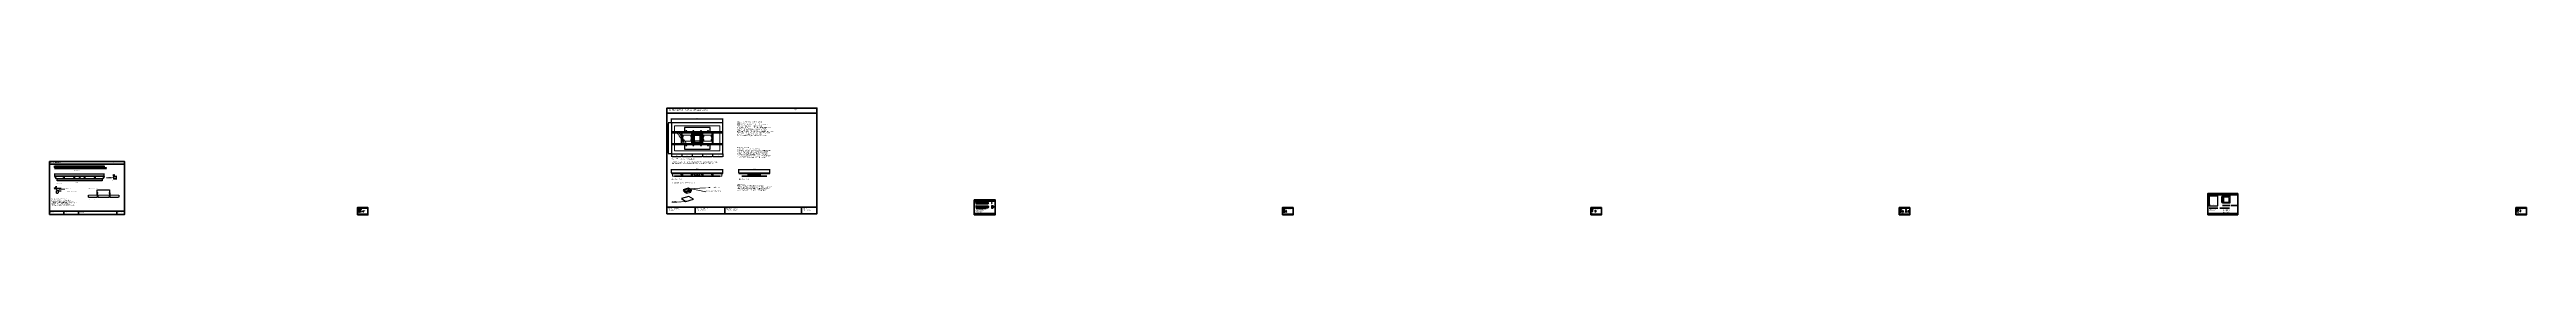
# Model space of a CAD drawing. Header units: millimetres. Extents: x 50 to 432208, y 2 to 4150.
# Drawn here: x 216025 to 312415, y 5 to 4150 of the extents above; entities that cross this region are included whole.
import ezdxf

# ---------------------------------------------------------------- set-up
doc = ezdxf.new("R2010")
doc.units = ezdxf.units.MM
doc.linetypes.add('CENTER', pattern=[5.08, 3.175, -0.635, 0.635, -0.635])
doc.linetypes.add('DASHED', pattern=[1.524, 1.27, -0.254])
for name, color, linetype, lineweight in [('CENTER', 8, 'CENTER', 13), ('DIM', 7, 'Continuous', 13), ('FRAME', 7, 'Continuous', 35), ('HATCH', 8, 'Continuous', 9), ('HIDDEN', 8, 'DASHED', 13), ('NOTE', 7, 'Continuous', 18), ('OUTLINE', 7, 'Continuous', 25)]:
    doc.layers.add(name, color=color, linetype=linetype, lineweight=lineweight)
doc.styles.add('CN', font='Arial Unicode.ttf')
doc.dimstyles.new('D1', dxfattribs={"dimtxt": 3, "dimasz": 2.2, "dimexe": 1.2, "dimexo": 1, "dimgap": 0.8, "dimtad": 1, "dimdsep": 46, "dimtxsty": 'CN', "dimcen": 2.5, "dimclrd": 7, "dimclre": 7, "dimclrt": 7, "dimazin": 3, "dimtfac": 1, "dimtmove": 0, "dimatfit": 3})
doc.dimstyles.new('D10', dxfattribs={"dimtxt": 30, "dimasz": 22, "dimexe": 12, "dimexo": 10, "dimgap": 8, "dimtad": 1, "dimdsep": 46, "dimtxsty": 'CN', "dimcen": 2.5, "dimclrd": 7, "dimclre": 7, "dimclrt": 7, "dimazin": 3, "dimtfac": 1, "dimtmove": 0, "dimatfit": 3})
doc.dimstyles.new('D2', dxfattribs={"dimtxt": 6, "dimasz": 4.4, "dimexe": 2.4, "dimexo": 2, "dimgap": 1.6, "dimtad": 1, "dimdsep": 46, "dimtxsty": 'CN', "dimcen": 2.5, "dimclrd": 7, "dimclre": 7, "dimclrt": 7, "dimazin": 3, "dimtfac": 1, "dimtmove": 0, "dimatfit": 3})
doc.dimstyles.new('D5', dxfattribs={"dimtxt": 15, "dimasz": 11, "dimexe": 6, "dimexo": 5, "dimgap": 4, "dimtad": 1, "dimdsep": 46, "dimtxsty": 'CN', "dimcen": 2.5, "dimclrd": 7, "dimclre": 7, "dimclrt": 7, "dimazin": 3, "dimtfac": 1, "dimtmove": 0, "dimatfit": 3})

msp = doc.modelspace()

# ---------------------------------------------------------------- hatches: boundary and pattern name
at = {"layer": 'HATCH'}
h = msp.add_hatch(dxfattribs=at)
h.set_pattern_fill('ANSI31', scale=3.5, angle=45)
h.paths.add_polyline_path([(218520, 1410), (218550, 1410), (218550, 1423), (218548, 1423), (218548, 1412), (218522, 1412), (218522, 1505), (218548, 1505), (218548, 1494), (218550, 1494), (218550, 1507), (218520, 1507)])
h = msp.add_hatch(dxfattribs=at)
h.set_pattern_fill('ANSI31', scale=0.7, angle=45)
h.paths.add_polyline_path([(228217.5, 135), (228242.5, 135), (228240.066, 150.652), (228243.707, 154.293), (228243, 155), (228239, 151), (228241.332, 136), (228218.668, 136), (228221, 151), (228217, 155), (228216.293, 154.293), (228219.934, 150.652)])
h = msp.add_hatch(dxfattribs=at)
h.set_pattern_fill('ANSI31', scale=0.7, angle=45)
h.paths.add_polyline_path([(276160, 174), (276197, 174), (276197, 142), (276200, 142), (276200, 177), (276160, 177)])

# ---------------------------------------------------------------- linework, layer by layer
at = {"layer": 'CENTER'}
for p, q in [((240630, 2715), (240630, 3245)), ((241030, 2715), (241030, 3245)), ((241430, 2715), (241430, 3245)), ((241830, 2715), (241830, 3245)), ((216570, 1462), (216580, 1462)), ((216575, 1457), (216575, 1467)), ((216970, 1462), (216980, 1462)), ((216975, 1457), (216975, 1467)), ((217210, 1442), (217220, 1442)), ((217215, 1437), (217215, 1447)), ((217370, 1462), (217380, 1462)), ((217375, 1457), (217375, 1467)), ((217770, 1462), (217780, 1462)), ((217775, 1457), (217775, 1467)), ((217530, 770), (218720, 770))]:
    msp.add_line(p, q, dxfattribs=at)
msp.add_lwpolyline([(240742.51, 2767.015), (240791.659, 2801.43), (240517.49, 3192.985), (240468.341, 3158.57)], close=True, dxfattribs=at)
at = {"layer": 'DIM'}
for points in [[(216324.963, 954.316), (216470, 1010), (216620, 1010)], [(218521, 1460), (218440, 1450), (218240, 1450)], [(240883.5, 1041.7), (241560, 900), (241560, 900)], [(240889, 1018.7), (241550, 1050), (241550, 1050)], [(228243, 155), (228262, 177), (228282, 177)], [(240790, 530), (240440, 500), (240240, 500)]]:
    msp.add_lwpolyline(points, dxfattribs=at)
for centre, radius in [((218521, 1460), 2.5), ((240883.5, 1041.7), 5), ((240889, 1018.7), 5), ((216324.963, 954.316), 2.5), ((228243, 155), 0.5), ((240790, 530), 5)]:
    msp.add_circle(centre, radius, dxfattribs=at)
at = {"layer": 'FRAME'}
for p, q in [((240050, 3950), (245890, 3950)), ((216025, 1975), (218945, 1975)), ((216025, 155), (218945, 155)), ((216575, 25), (216575, 155)), ((217150, 25), (217150, 155)), ((218645, 25), (218645, 155)), ((228005, 272), (228415, 272)), ((228005, 31), (228415, 31)), ((228115, 5), (228115, 31)), ((228230, 5), (228230, 31)), ((228355, 5), (228355, 31)), ((240050, 310), (245890, 310)), ((241150, 50), (241150, 310)), ((242300, 50), (242300, 310)), ((245290, 50), (245290, 310)), ((252010, 544), (252830, 544)), ((252010, 62), (252830, 62)), ((252230, 10), (252230, 62)), ((252460, 10), (252460, 62)), ((252710, 10), (252710, 62)), ((264005, 272), (264415, 272)), ((264005, 31), (264415, 31)), ((264115, 5), (264115, 31)), ((264230, 5), (264230, 31)), ((264355, 5), (264355, 31)), ((276005, 272), (276415, 272)), ((276005, 31), (276415, 31)), ((276115, 5), (276115, 31)), ((276230, 5), (276230, 31)), ((276355, 5), (276355, 31)), ((288005, 272), (288415, 272)), ((288005, 31), (288415, 31)), ((288115, 5), (288115, 31)), ((288230, 5), (288230, 31)), ((288355, 5), (288355, 31)), ((300010, 790), (301178, 790)), ((300010, 62), (301178, 62)), ((300230, 10), (300230, 62)), ((300460, 10), (300460, 62)), ((301058, 10), (301058, 62)), ((312005, 272), (312415, 272)), ((312005, 31), (312415, 31)), ((312115, 5), (312115, 31)), ((312230, 5), (312230, 31)), ((312355, 5), (312355, 31))]:
    msp.add_line(p, q, dxfattribs=at)
for points in [[(240050, 50), (245890, 50), (245890, 4150), (240050, 4150)], [(216025, 25), (218945, 25), (218945, 2075), (216025, 2075)], [(228005, 5), (228415, 5), (228415, 292), (228005, 292)], [(252010, 10), (252830, 10), (252830, 584), (252010, 584)], [(264005, 5), (264415, 5), (264415, 292), (264005, 292)], [(276005, 5), (276415, 5), (276415, 292), (276005, 292)], [(288005, 5), (288415, 5), (288415, 292), (288005, 292)], [(300010, 10), (301178, 10), (301178, 830), (300010, 830)], [(312005, 5), (312415, 5), (312415, 292), (312005, 292)]]:
    msp.add_lwpolyline(points, close=True, dxfattribs=at)
at = {"layer": 'HIDDEN'}
for p, q in [((216223.884, 1494), (218166.116, 1494)), ((216237.3, 1505), (218152.7, 1505)), ((216311.5, 1838), (218078.5, 1838)), ((216311.5, 1812), (218078.5, 1812)), ((216311.5, 1423), (218078.5, 1423)), ((216311.5, 1412), (218078.5, 1412)), ((228050, 231.207), (228150, 231.207)), ((228050, 206.207), (228150, 206.207)), ((228050, 151), (228150, 151)), ((228050, 136), (228150, 136)), ((252077, 337), (252080, 337)), ((252077, 313), (252080, 313)), ((252080, 478), (252552, 478)), ((252080, 442), (252552, 442)), ((252080, 348), (252552, 348)), ((252080, 302), (252552, 302)), ((252552, 337), (252555, 337)), ((252552, 313), (252555, 313)), ((252676.3, 478), (252694.6, 478)), ((252676.3, 474), (252694.6, 474)), ((276045, 252), (276085, 252)), ((288038, 175), (288088, 175)), ((288038, 152), (288088, 152)), ((288038, 130), (288088, 130)), ((288245, 175), (288295, 175)), ((288245, 152), (288295, 152)), ((288245, 130), (288295, 130))]:
    msp.add_line(p, q, dxfattribs=at)
for points in [[(240345.3, 2495.3), (242114.7, 2495.3), (242114.7, 3464.7), (240345.3, 3464.7)], [(240665, 2865), (240995, 2865), (240995, 3095), (240665, 3095)], [(241060, 2790), (241400, 2790), (241400, 3170), (241060, 3170)], [(241110, 2830), (241350, 2830), (241350, 3130), (241110, 3130)], [(241130, 2880), (241330, 2880), (241330, 3080), (241130, 3080)], [(241220, 3223), (241240, 3223), (241240, 3225), (241220, 3225)], [(241465, 2865), (241795, 2865), (241795, 3095), (241465, 3095)], [(241220, 2735), (241240, 2735), (241240, 2737), (241220, 2737)], [(240272.3, 1513), (242187.7, 1513), (242187.7, 1610), (240272.3, 1610)], [(240665, 1516), (240995, 1516), (240995, 1612), (240665, 1612)], [(241465, 1516), (241795, 1516), (241795, 1612), (241465, 1612)], [(243214, 1528), (243686, 1528), (243686, 1578), (243214, 1578)], [(243335, 1516), (243565, 1516), (243565, 1612), (243335, 1612)], [(252670.3, 334.5), (252690, 334.5), (252690, 339.5), (252670.3, 339.5)], [(252690, 300), (252730, 300), (252730, 350), (252690, 350)], [(264058, 125), (264098, 125), (264098, 175), (264058, 175)], [(264072.5, 221), (264083.5, 221), (264083.5, 226), (264072.5, 226)], [(264072.5, 156.5), (264083.5, 156.5), (264083.5, 167.5), (264072.5, 167.5)], [(264072.5, 132.5), (264083.5, 132.5), (264083.5, 143.5), (264072.5, 143.5)], [(264158, 156.5), (264163, 156.5), (264163, 167.5), (264158, 167.5)], [(264158, 132.5), (264163, 132.5), (264163, 143.5), (264158, 143.5)], [(288057, 153), (288069, 153), (288069, 165), (288057, 165)], [(288264, 153), (288276, 153), (288276, 165), (288264, 165)], [(300635, 500), (300835, 500), (300835, 700), (300635, 700)]]:
    msp.add_lwpolyline(points, close=True, dxfattribs=at)
msp.add_circle((243610, 1565), 3.25, dxfattribs=at)
at = {"layer": 'OUTLINE'}
for p, q in [((216287.3, 1037), (216480, 1037)), ((240679.5, 979.7), (240679.5, 981.7)), ((240719, 898.7), (240719, 968.7)), ((240883.5, 1039.7), (240883.5, 1041.7)), ((240889, 948.7), (240889, 1018.7)), ((216361.5, 940), (216480, 940)), ((228050, 231.707), (228150, 231.707)), ((228050, 227.707), (228150, 227.707)), ((228050, 209.707), (228150, 209.707)), ((228050, 205.707), (228150, 205.707)), ((228050, 154.293), (228150, 154.293)), ((228050, 150.652), (228150, 150.652)), ((240619, 636.4), (240619, 637.9)), ((240790, 530), (240790, 531.5)), ((240809, 842.7), (240809, 912.7)), ((240814.5, 895.7), (240814.5, 897.7)), ((240908, 721.4), (240908, 722.9)), ((240979, 892.7), (240979, 962.7)), ((241018.5, 955.7), (241018.5, 957.7)), ((241079, 615), (241079, 616.5)), ((276045, 174), (276085, 174)), ((276059, 228), (276059, 228)), ((276067.7, 231.3), (276062.3, 231.3)), ((276062.3, 224.7), (276067.7, 224.7)), ((276071, 228), (276071, 228)), ((288038, 228), (288088, 228)), ((288038, 226), (288088, 226)), ((288038, 215), (288088, 215)), ((288245, 246), (288295, 246)), ((288245, 235), (288295, 235)), ((288245, 233), (288295, 233)), ((312175, 186), (312195, 186))]:
    msp.add_line(p, q, dxfattribs=at)
for points in [[(240230, 2380), (242230, 2380), (242230, 3580), (240230, 3580)], [(240272.3, 3195), (242187.7, 3195), (242187.7, 3225), (240272.3, 3225)], [(240590.3, 3137.5), (240610, 3137.5), (240610, 3142.5), (240590.3, 3142.5)], [(240600, 3216), (240660, 3216), (240660, 3219), (240600, 3219)], [(240610, 2744), (240650, 2744), (240650, 3216), (240610, 3216)], [(240650, 3030), (240685, 3030), (240685, 3080), (240650, 3080)], [(240650, 2880), (240685, 2880), (240685, 2930), (240650, 2930)], [(240730, 3240), (241730, 3240), (241730, 3400), (240730, 3400)], [(240790, 3225), (240830, 3225), (240830, 3265), (240790, 3265)], [(240975, 3030), (241010, 3030), (241010, 3080), (240975, 3080)], [(240975, 2880), (241010, 2880), (241010, 2930), (240975, 2930)], [(240990.3, 3137.5), (241010, 3137.5), (241010, 3142.5), (240990.3, 3142.5)], [(241000, 3216), (241060, 3216), (241060, 3219), (241000, 3219)], [(241010, 2744), (241050, 2744), (241050, 3216), (241010, 3216)], [(241050, 3100), (241135, 3100), (241135, 3120), (241050, 3120)], [(241060, 3225), (241100, 3225), (241100, 3265), (241060, 3265)], [(241080, 2810), (241380, 2810), (241380, 3150), (241080, 3150)], [(241325, 3100), (241410, 3100), (241410, 3120), (241325, 3120)], [(241360, 3225), (241400, 3225), (241400, 3265), (241360, 3265)], [(241390.3, 3137.5), (241410, 3137.5), (241410, 3142.5), (241390.3, 3142.5)], [(241400, 3216), (241460, 3216), (241460, 3219), (241400, 3219)], [(241410, 2744), (241450, 2744), (241450, 3216), (241410, 3216)], [(241450, 3030), (241485, 3030), (241485, 3080), (241450, 3080)], [(241450, 2880), (241485, 2880), (241485, 2930), (241450, 2930)], [(241630, 3225), (241670, 3225), (241670, 3265), (241630, 3265)], [(241775, 3030), (241810, 3030), (241810, 3080), (241775, 3080)], [(241775, 2880), (241810, 2880), (241810, 2930), (241775, 2930)], [(241790.3, 3137.5), (241810, 3137.5), (241810, 3142.5), (241790.3, 3142.5)], [(241800, 3216), (241860, 3216), (241860, 3219), (241800, 3219)], [(241810, 2744), (241850, 2744), (241850, 3216), (241810, 3216)], [(240272.3, 2735), (242187.7, 2735), (242187.7, 2765), (240272.3, 2765)], [(240600, 2741), (240660, 2741), (240660, 2744), (240600, 2744)], [(240730, 2560), (241730, 2560), (241730, 2720), (240730, 2720)], [(240790, 2695), (240830, 2695), (240830, 2735), (240790, 2735)], [(241000, 2741), (241060, 2741), (241060, 2744), (241000, 2744)], [(241050, 2840), (241135, 2840), (241135, 2860), (241050, 2860)], [(241060, 2695), (241100, 2695), (241100, 2735), (241060, 2735)], [(241325, 2840), (241410, 2840), (241410, 2860), (241325, 2860)], [(241360, 2695), (241400, 2695), (241400, 2735), (241360, 2735)], [(241400, 2741), (241460, 2741), (241460, 2744), (241400, 2744)], [(241630, 2695), (241670, 2695), (241670, 2735), (241630, 2735)], [(241800, 2741), (241860, 2741), (241860, 2744), (241800, 2744)], [(216223.5, 1810), (218166.5, 1810), (218166.5, 1812), (218152.7, 1812), (218152.7, 1838), (218166.5, 1838), (218166.5, 1840), (216223.5, 1840), (216223.5, 1838), (216237.3, 1838), (216237.3, 1812), (216223.5, 1812)], [(216237.3, 1507), (216237.3, 1499), (216237.3, 1496), (216223.5, 1496), (216225.68, 1484.651), (216274.963, 1424.316), (216301, 1426), (216311.5, 1426), (216311.5, 1413.1), (216311.5, 1410), (218078.5, 1410), (218078.5, 1413.1), (218078.5, 1426), (218089, 1426), (218115.037, 1424.316), (218164.32, 1484.651), (218166.5, 1496), (218152.7, 1496), (218152.7, 1499), (218152.7, 1507)], [(216237.3, 1810), (218152.7, 1810), (218152.7, 1840), (216237.3, 1840)], [(218520, 1410), (218550, 1410), (218550, 1423), (218548, 1423), (218548, 1412), (218522, 1412), (218522, 1505), (218548, 1505), (218548, 1494), (218550, 1494), (218550, 1507), (218520, 1507)], [(240230, 1612), (242230, 1612), (242230, 1630), (240230, 1630)], [(240345.3, 1512), (242114.7, 1512), (242114.7, 1513), (240345.3, 1513)], [(240590.3, 1562.5), (240610, 1562.5), (240610, 1567.5), (240590.3, 1567.5)], [(240610, 1528), (240650, 1528), (240650, 1578), (240610, 1578)], [(240814.5, 897.7), (241018.5, 957.7), (240883.5, 1041.7), (240679.5, 981.7)], [(240814.5, 895.7), (241018.5, 955.7), (240883.5, 1039.7), (240679.5, 979.7)], [(240809, 912.7), (240979, 962.7), (240889, 1018.7), (240719, 968.7)], [(240790, 1609), (240830, 1609), (240830, 1612), (240790, 1612)], [(240990.3, 1562.5), (241010, 1562.5), (241010, 1567.5), (240990.3, 1567.5)], [(241010, 1528), (241050, 1528), (241050, 1578), (241010, 1578)], [(241050, 1558), (241053, 1558), (241053, 1604), (241135, 1604), (241135, 1607), (241050, 1607)], [(241060, 1609), (241100, 1609), (241100, 1612), (241060, 1612)], [(241060, 1510.5), (241400, 1510.5), (241400, 1512), (241060, 1512)], [(241110, 1602), (241350, 1602), (241350, 1604), (241110, 1604)], [(241130, 1530), (241330, 1530), (241330, 1600), (241130, 1600)], [(241410, 1558), (241407, 1558), (241407, 1604), (241325, 1604), (241325, 1607), (241410, 1607)], [(241360, 1609), (241400, 1609), (241400, 1612), (241360, 1612)], [(241390.3, 1562.5), (241410, 1562.5), (241410, 1567.5), (241390.3, 1567.5)], [(241410, 1528), (241450, 1528), (241450, 1578), (241410, 1578)], [(241630, 1609), (241670, 1609), (241670, 1612), (241630, 1612)], [(241790.3, 1562.5), (241810, 1562.5), (241810, 1567.5), (241790.3, 1567.5)], [(241810, 1528), (241850, 1528), (241850, 1578), (241810, 1578)], [(242850, 1612), (244050, 1612), (244050, 1630), (242850, 1630)], [(242965.3, 1512), (243934.7, 1512), (243934.7, 1513), (242965.3, 1513)], [(243165, 1609), (243205, 1609), (243205, 1612), (243165, 1612)], [(243205, 1513), (243235, 1513), (243235, 1610), (243205, 1610)], [(243260, 1510.5), (243640, 1510.5), (243640, 1512), (243260, 1512)], [(243300, 1602), (243600, 1602), (243600, 1604), (243300, 1604)], [(243350, 1530), (243550, 1530), (243550, 1600), (243350, 1600)], [(243665, 1513), (243695, 1513), (243695, 1610), (243665, 1610)], [(243695, 1609), (243735, 1609), (243735, 1612), (243695, 1612)], [(217880, 770), (217910, 770), (217910, 783), (217908, 783), (217908, 772), (217882, 772), (217882, 865), (217908, 865), (217908, 854), (217910, 854), (217910, 867), (217880, 867)], [(218370, 770), (218340, 770), (218340, 783), (218342, 783), (218342, 772), (218368, 772), (218368, 865), (218342, 865), (218342, 854), (218340, 854), (218340, 867), (218370, 867)], [(228050, 205), (228150, 205), (228150, 232.414), (228050, 232.414)], [(228050, 135), (228150, 135), (228150, 155), (228050, 155)], [(228217.5, 135), (228242.5, 135), (228240.066, 150.652), (228243.707, 154.293), (228243, 155), (228239, 151), (228241.332, 136), (228218.668, 136), (228221, 151), (228217, 155), (228216.293, 154.293), (228219.934, 150.652)], [(240790, 531.5), (241079, 616.5), (240908, 722.9), (240619, 637.9)], [(240790, 530), (241079, 615), (240908, 721.4), (240619, 636.4)], [(240809, 842.7), (240979, 892.7), (240889, 948.7), (240719, 898.7)], [(252077, 430), (252080, 430), (252080, 490), (252077, 490)], [(252077, 295), (252080, 295), (252080, 355), (252077, 355)], [(252080, 440), (252552, 440), (252552, 480), (252080, 480)], [(252080, 300), (252552, 300), (252552, 350), (252080, 350)], [(252473.5, 420.3), (252478.5, 420.3), (252478.5, 440), (252473.5, 440)], [(252552, 430), (252555, 430), (252555, 490), (252552, 490)], [(252552, 295), (252555, 295), (252555, 355), (252552, 355)], [(252676.3, 473.5), (252694.6, 473.5), (252694.6, 478.5), (252676.3, 478.5)], [(252680, 295), (252740, 295), (252740, 355), (252680, 355)], [(252694.6, 472.75), (252696, 472.75), (252696, 479.25), (252694.6, 479.25)], [(252696, 465), (252698, 465), (252698, 487), (252696, 487)], [(264048, 218), (264108, 218), (264108, 221), (264048, 221)], [(264048, 120), (264108, 120), (264108, 180), (264048, 180)], [(264155, 120), (264158, 120), (264158, 180), (264155, 180)], [(276045, 215), (276085, 215), (276085, 255), (276045, 255)], [(276045, 142), (276085, 142), (276085, 177), (276045, 177)], [(276160, 174), (276197, 174), (276197, 142), (276200, 142), (276200, 177), (276160, 177)], [(288038, 213), (288088, 213), (288088, 248), (288038, 248)], [(288038, 128), (288088, 128), (288088, 177), (288038, 177)], [(288132, 152), (288134, 152), (288134, 175), (288145, 175), (288145, 128), (288167, 128), (288167, 130), (288147, 130), (288147, 177), (288132, 177)], [(288245, 213), (288295, 213), (288295, 248), (288245, 248)], [(288245, 128), (288295, 128), (288295, 177), (288245, 177)], [(288374, 152), (288372, 152), (288372, 175), (288361, 175), (288361, 128), (288339, 128), (288339, 130), (288359, 130), (288359, 177), (288374, 177)], [(300070, 355), (300410, 355), (300410, 735), (300070, 735)], [(300070, 270), (300410, 270), (300410, 271.5), (300070, 271.5)], [(300480, 270), (300860, 270), (300860, 271.5), (300480, 271.5)], [(300585, 480), (300885, 480), (300885, 720), (300585, 720)], [(300585, 365), (300885, 365), (300885, 367), (300585, 367)], [(300920, 365), (301160, 365), (301160, 367), (300920, 367)], [(312035, 222), (312120, 222), (312120, 242), (312035, 242)], [(312035, 140), (312038, 140), (312038, 186), (312120, 186), (312120, 189), (312035, 189)], [(312100, 189), (312110, 189), (312110, 193), (312100, 193)], [(312175, 140), (312195, 140), (312195, 189), (312175, 189)]]:
    msp.add_lwpolyline(points, close=True, dxfattribs=at)
msp.add_lwpolyline([(216287.3, 1037), (216287.3, 1029), (216287.3, 1026), (216273.5, 1026), (216275.68, 1014.651), (216324.963, 954.316), (216351, 956), (216361.5, 956), (216361.5, 943.1), (216361.5, 940)], dxfattribs=at)
for centre, radius in [((240810, 3252), 3.3), ((241080, 3252), 3.3), ((241120, 3110), 3), ((241340, 3110), 3), ((241380, 3252), 3.3), ((241650, 3252), 3.3), ((240810, 2708), 3.3), ((241080, 2708), 3.3), ((241120, 2850), 3), ((241340, 2850), 3), ((241380, 2708), 3.3), ((241650, 2708), 3.3), ((216575, 1462), 2.5), ((216595, 1462), 3.3), ((216595, 1438), 3.3), ((216975, 1462), 2.5), ((216995, 1462), 3.3), ((216995, 1438), 3.3), ((217195, 1469), 10), ((217215, 1442), 2.5), ((217375, 1462), 2.5), ((217395, 1462), 3.3), ((217395, 1438), 3.3), ((217775, 1462), 2.5), ((217795, 1462), 3.3), ((217795, 1438), 3.3), ((241230, 1572), 10), ((252476, 337), 3.25), ((252476, 337), 2.5), ((252710, 337), 4), ((252710, 313), 4), ((264078, 162), 4), ((264078, 138), 4), ((288063, 159), 3), ((288270, 159), 3), ((300080, 695), 2.1), ((300080, 395), 2.1), ((300100, 385), 2.25), ((300240, 395), 2.25), ((300380, 385), 2.25), ((300400, 695), 2.1), ((300400, 395), 2.1), ((300595, 600), 2.25), ((300605, 710), 2.1), ((300605, 490), 2.1), ((300625, 490), 2.25), ((300845, 710), 2.25), ((300865, 710), 2.1), ((300865, 490), 2.1), ((312065, 232), 2.25), ((312105, 232), 3.5)]:
    msp.add_circle(centre, radius, dxfattribs=at)
for centre, radius, start, end in [((276062.3, 228), 3.3, 90, 180), ((276062.3, 228), 3.3, 180, 270), ((276067.7, 228), 3.3, 0, 90), ((276067.7, 228), 3.3, 270, 360), ((300080, 695), 2.5, 0, 270), ((300080, 395), 2.5, 0, 270), ((300400, 695), 2.5, 0, 270), ((300400, 395), 2.5, 0, 270), ((300605, 710), 2.5, 0, 270), ((300605, 490), 2.5, 0, 270), ((300865, 710), 2.5, 0, 270), ((300865, 490), 2.5, 0, 270)]:
    msp.add_arc(centre, radius, start, end, dxfattribs=at)

# ---------------------------------------------------------------- texts
at = {"layer": 'NOTE', "attachment_point": 1, "style": 'CN'}
for s, insert, char_height, width in [('R02 内部加强与检修 · 八点拆面、横向框架及接近通道', (240100, 4100), 46, 4840), ('A08', (244990, 4100), 40, 900), ('坐标均以桌面左下角及完成地面为原点，单位mm。\\P保留S05：Y355..385、815..845；Z783..880。\\P新增4横梁：X400/800/1200/1600，40×50×T2；Z798..848。\\P端板伸入C腔并螺接内腹面，形成两长筋+四横梁框架。\\P两C腹板各φ20护口孔：X1000/Z842；走线不再虚画绕过封闭端部。\\PA05外包仍X435..765/1235..1565，Y485..715，Z786..882。\\P抱角固定于横梁；盒和两桌面排插均留钢架，不随木面拆下。\\P四梁独立M5×20 PE焊柱：(380/780/1180/1580,760,835)，朝-X，非通孔。\\PX1180为PE0，夹4环端；其余柱各1环端，构造和层叠见S08/E16。\\P8个M6桌面点：X580/850/1150/1420 × Y328/872。\\P原12个φ2.5木螺钉点取消；新点从原两检修门内向上拆装。', (242780, 3630), 32, 2860), ('S05  长向 C 型加强筋成型制作', (216050, 2050), 23, 2420), ('S05', (218495, 2050), 20, 450), ('俯视 / 木面移开；虚线为盒、分线盒与搭接盖', (240230, 2190), 32, 2300), ('点划线为横梁转出35°包络：先卸载、拆木面/相邻盒/载盒板，释放线夹并标记断开该梁PE。\\P端板上移4后越下唇；旋转最大Y投影481.75＜C内净486，35°时425.97＜口净430。', (240240, 2070), 32, 5250), ('检修通道及已核名义间隙\\P中央窗：X850..1150，Y430..770，300×340。\\P中央窗距盒85、距C筋45、距邻梁30；中央盖打开后直接到分线盒。\\P横梁外侧距盒15；梁顶至木底34；≥25护管须核真实外径/夹具。\\P桌面螺钉工具按φ12包络校核：距新门口边净6、距C筋净21。\\P原门背排插/锁/固定器必须避开8根竖向工具柱，不得只校孔位。\\P小孔Y250/950；新固定点与孔排距78，梁在中央腔内不挡小孔下方。\\P中央板240×300可通过300×340窗，X净30/侧、Y净20/侧。', (242780, 2630), 32, 2860), ('左端阶梯与斜切（右端镜像）', (216240, 1220), 16, 950), ('R01干涉消除：斜边净退≥1', (216620, 1030), 16, 450), ('俯视图（端角投影保留）', (216960, 1740), 16, 800), ('正视图（沿筋长方向）', (216960, 1280), 16, 700), ('安装横截面：两 C 口相向（桌体深向基准）', (217530, 1040), 16, 1300), ('T2；上下唇高13', (218240, 1470), 16, 450), ('右视图', (218440, 1345), 16, 300), ('正视 / 桌肚剖开投影', (240230, 1410), 32, 2250), ('中央检修构件分离轴测 / 分离距离不作加工尺寸', (240260, 1260), 32, 2350), ('分线盒盖向下，固定于S10B', (241550, 1090), 32, 900), ('结构与服务边界\\P四横梁、连接螺栓、T2 C筋及桌面嵌件均为R02初选。\\P均布载荷、集中载荷、人员倚靠及搬运工况尚未确认；未做承载验算。\\P不得把本页间隙检查写成强度、刚度、抗倾覆或连接保持力合格。\\P先试装耳板/盒/门/线束，再验证拆面和中央检修的完整动作。', (242780, 1200), 32, 2860), ('右视 / 桌肚剖开投影', (242850, 1410), 32, 1450), ('HW73005-L2000体验桌\\P制作深化 R02', (216050, 130), 15.5, 500), ('件号 S05  数量：2件/桌  材料：冷轧钢板 T2（源技术文字控制）。\\P成型截面 30×97，上下唇边13；原画T3改T2，外廓不缩放。第三角投影。\\P源端部换算桌体基准X减5、Z减1；R01上端退至X37.3，斜边按腹板内面净退≥1。\\P两侧筋位置Y350..380、Y810..840，C口朝中间；源BX净460统一为净430。\\PR01已消除源端斜切干涉；成型图保留阶梯与底退台。焊前试装，焊后复核筋距/平面度。\\PR02每筋8×Ø6.6连接孔：局部X395/795/1195/1595、Z28/52；M6头在C外侧，螺母在横梁端板背面。\\P每筋1×Ø20护口孔：局部X995/Z59（全局X1000/Z842）；T2护口，两侧夹持，线从孔通过。\\P⊕为专用M5 PE焊柱轴位，不钻孔；近筋1处全局(1020,357,815)。\\P远筋5处全局(380/780/1180/1580,843,835)及(1020,843,815)；柱朝C内开口。\\P共6柱计入E16，接触面除漆、防松及防腐按E03；螺接横梁另设独立PE，不能靠漆面导通。\\PR02跨筋孔避连接孔；强度及整桌稳定性须首件实测。折弯补偿按设备核定，未放行展开料。', (216100, 635), 16, 2800), ('单位：mm    比例：1:5\\P日期：2026-10-01', (216600, 130), 15.5, 525), ('展开按成型试折核定；端部不得切为方平口。', (216640, 910), 16, 1150), ('成型深化稿 · 未生产放行\\P未注外观工艺参照样板', (217175, 130), 15, 1445), ('350 + 30 + 430 + 30 + 350 = 1190', (217530, 610), 16, 1300), ('图页：19\\P签核：待实际签核', (218670, 130), 15, 275), ('HW73005-L2000体验桌\\P制作深化 R02', (228010, 26), 3.1, 100), ('S06  U 型卡槽成型制作与安装', (228010, 287), 4.6, 310), ('安装定位（1990×1190桌体左下角为XY原点）：两槽中心(315.5,595)、(1674.5,595)，中心距1359。\\P槽长100沿桌体X向；与桌肚底板焊接。喉口18、底宽25、总高20分别控制。\\PR01按原U形及45°外翻方向归整，图示尖角为成型控制交点；实际折弯内R由试折确认。\\P先按配合件试卡再定模具与折弯扣除，展开不得用外廓周长直接替代。去毛刺、清理焊渣。', (228020, 93), 3.2, 385), ('正视图（沿槽长）', (228076, 114), 3.2, 90), ('俯视图', (228080, 195), 3.2, 60), ('单位：mm    比例：1:1\\P日期：2026-10-01', (228120, 26), 3.1, 105), ('件号 S06  数量：2件/桌\\P冷轧钢板 T1；长度100\\P第三角投影，模型实体1:1', (228195, 254), 3.2, 200), ('右视图（成型端面）', (228214, 114), 3.2, 65), ('成型深化稿 · 未生产放行\\P未注外观工艺参照样板', (228235, 26), 3, 115), ('源口缘45°方向归整\\P喉口标高16，成型总高20', (228280, 165), 3.2, 95), ('外翻唇；底宽25不含唇', (228282, 181), 3.2, 90), ('S06', (228325, 287), 4, 90), ('图页：20\\P签核：待实际签核', (228360, 26), 3, 55), ('HW73005-L2000体验桌\\P制作深化 R02', (240100, 260), 31, 1000), ('S10A先卸并竖挂', (240240, 540), 32, 900), ('单位：mm    比例：1:10\\P日期：2026-10-01', (241200, 260), 31, 1050), ('S10B松4防脱件后下放175.45', (241560, 940), 32, 900), ('成型深化稿 · 未生产放行\\P未注外观工艺参照样板', (242350, 260), 30, 2890), ('图页：21\\P签核：待实际签核', (245340, 260), 30, 550), ('HW73005-L2000体验桌\\P制作深化 R02', (252020, 52), 6.2, 200), ('S08 可拆横梁总成 / S08A 矩管身 · 成型三视与端接口', (252020, 574), 9.2, 620), ('每桌S08横梁4组；每组1件S08A矩管身+2件S09A端板+4个M6焊母。\\P管身40×50×T2、净截长472；管高50沿Z，管宽40沿X。端板总包长478。\\P装于C内腹面间距486：端板Y361..364及836..839；每端4mm成组垫片。\\P每端2×M6×20+平垫，沿Y穿C腹板/垫片/端板入焊母；不在T2管壁直接攻牙。\\PC腹板孔中心：X=400/800/1200/1600，Z811/835，前后腹板各8孔，共16×φ6.6。\\P先焊端板M6螺母再焊管身；验螺纹和端板平行。端面小焊脚不得高于承贴面。\\P焊后实测C内净距与梁总长调整垫片；不得靠拧紧把两根C筋强拉变形。\\P每梁左腹面焊ISO13918 PT M5×20柱：局部Y396/Z37，全局(380/780/1180/1580,760,835)。\\P柱朝-X，不钻穿T2管壁；焊后突出约19.7，凸缘高0.7..1.4，全螺纹可用段≥18。\\PPE0在X1180：齿垫未压1.2+4环端各0.8+平垫1+DIN985母5=10.4；其余单环栈8。\\P可用牙18扣PE0栈10.4余7.6≥2牙1.6；去漆、焊接导通及环端预紧按E03首件核实。\\P拆梁：移W01/相邻盒/载盒板，释放线夹并标记断开该梁PE；上移4，转35°向上取。\\P复装须恢复PE并测连续性；焊柱/环端/垫母仅计E16子清单，不重复入S08领料。', (252060, 236), 6.4, 720), ('俯视 / 端板比管身每侧宽10', (252080, 408), 6.4, 480), ('正视 / 管身成型40×50×T2，长472', (252080, 380), 6.4, 500), ('单位：mm    比例：1:2\\P日期：2026-10-01', (252240, 52), 6.2, 210), ('成型深化稿 · 未生产放行\\P未注外观工艺参照样板', (252470, 52), 6, 230), ('PE焊柱侧示 / 凸缘φ6.5', (252640, 526), 6.4, 180), ('S08', (252650, 574), 8, 180), ('右视 / S09A端板', (252660, 380), 6.4, 180), ('图页：22\\P签核：待实际签核', (252720, 52), 6, 110), ('HW73005-L2000体验桌\\P制作深化 R02', (264010, 26), 3.1, 100), ('S09A 横梁端板 · 焊母接口及C腹板连接', (264010, 287), 4.6, 310), ('成型板可按60×60净形切割；孔径与端板位置是R02新增控制。\\P焊母、垫片及M6螺栓为采购件，必须同步入BOM；载荷与焊接承载待核。', (264022, 69), 3.2, 378), ('俯视', (264048, 243), 3.2, 150), ('正视', (264048, 99), 3.2, 150), ('单位：mm    比例：1:1\\P日期：2026-10-01', (264120, 26), 3.1, 105), ('右视', (264146, 99), 3.2, 150), ('T3钢板；每桌8件，每横梁2件。\\P外形60×60×3；2×φ8 H11定位孔。\\P板局部孔心(30,18)/(30,42)。\\P装配全局Z811/835，X随横梁中心。\\P虚线40×50为矩管焊接包络。\\P孔背M6焊母在管腔内，先焊母后封端板。\\PDIN929 M6焊母：对边11、厚5，凸台φ7.96最大。\\P每孔4片DIN988 T1调配垫，16孔共64片。\\PM6×20配T1.6垫：穿钢2+垫4+端板3。\\P越端板伸出9.4，穿满母5厚；余量入管腔。\\P不允许焊渣入牙，不得留尖锐内毛刺。', (264215, 247), 3.2, 181), ('成型深化稿 · 未生产放行\\P未注外观工艺参照样板', (264235, 26), 3, 115), ('S09A', (264325, 287), 4, 90), ('图页：23\\P签核：待实际签核', (264360, 26), 3, 55), ('HW73005-L2000体验桌\\P制作深化 R02', (276010, 26), 3.1, 100), ('S09B 桌面固定耳 · 原检修口上方八点可拆接口', (276010, 287), 4.6, 310), ('配M6×12机器螺钉、φ6.4/T1.6平垫与M6×12木嵌件；拆面节点见D01。\\P安装槽用于装配调整；不据此保证温湿变形能力。旧12个木螺钉孔取消。\\P每点下方预留φ12直线工具柱；门背排插、锁舌、线束和铰链均不得侵入。', (276020, 73), 3.2, 380), ('俯视 / 槽长沿X', (276045, 193), 3.2, 150), ('正视', (276045, 121), 3.2, 150), ('单位：mm    比例：1:1\\P日期：2026-10-01', (276120, 26), 3.1, 105), ('右视 / 截面', (276153, 121), 3.2, 150), ('T3钢板；沿X宽40，水平包40，高35。\\P8件，前后镜像装配，实物件相同。\\P顶面Z882，底面Z879；竖腿底Z847。\\P近侧包Y315..355，孔心Y328；\\P远侧包Y845..885，孔心Y872。\\PX580/850/1150/1420，各前后1件。\\P6.6×12长圆孔，中心距自由端13。\\P竖腿贴C外腹面焊接，不焊死木板。\\P折弯内R/扣除由首件核定；此为成型包络。\\P耳顶与木底齐平；不是在C顶硬叠3mm。\\P焊后校准8耳共面，毛刺/焊瘤不得顶板。', (276230, 255), 3.2, 173), ('成型深化稿 · 未生产放行\\P未注外观工艺参照样板', (276235, 26), 3, 115), ('S09B', (276325, 287), 4, 90), ('图页：24\\P签核：待实际签核', (276360, 26), 3, 55), ('HW73005-L2000体验桌\\P制作深化 R02', (288010, 26), 3.1, 100), ('S09C 承托盒抱角 · 盒固定在钢架且可拆', (288010, 287), 4.6, 310), ('T2钢板，沿Y宽50。左托相对X420/Z784：截面包35×49；右向绕Z转180°安装，不上下翻面。\\P左盒：左托X420..455，右托X745..780；右盒：X1220..1255 / X1545..1580。\\P各托中心Y525/675。底托面Z786；上端Z833，外腿在管梁侧面分段焊接。\\P1×φ6 H11焊母定位横孔：局部宽向25、高向31（全局Y525/675、Z815），轴沿X。\\P抱角外侧先焊DIN929 M4螺母，再焊抱角至管梁；焊母包络≤12×12×4。\\P每盒4枚M4×25+平垫从盒内水平穿W04的T15端板，旋入抱角焊母；绝非W05底孔。\\PW04A/B各增2×φ4.5，板面(25,24)/(175,24)；距原φ50孔净边>52。\\P盒底下仅3mm：托板占2，余1；螺母置侧面，禁止塞到底缝。折弯展开按首件核定。', (288019, 86), 3.2, 382), ('俯视', (288038, 261), 3.2, 70), ('S09C 左向安装 ×4', (288038, 267), 3.2, 145), ('正视 / 沿螺钉轴', (288038, 105), 3.2, 95), ('单位：mm    比例：1:1\\P日期：2026-10-01', (288120, 26), 3.1, 105), ('右视 / 截面', (288127, 105), 3.2, 88), ('成型深化稿 · 未生产放行\\P未注外观工艺参照样板', (288235, 26), 3, 115), ('俯视', (288245, 261), 3.2, 70), ('S09C 右向安装 ×4', (288245, 267), 3.2, 145), ('正视 / 沿螺钉轴', (288245, 105), 3.2, 95), ('S09C', (288325, 287), 4, 90), ('右视 / 截面', (288334, 105), 3.2, 88), ('图页：25\\P签核：待实际签核', (288360, 26), 3, 55), ('HW73005-L2000体验桌\\P制作深化 R02', (300020, 52), 6.2, 200), ('S10 中央检修盖与吊检修板 · 三视、支承及防坠', (300020, 820), 9.2, 968), ('S10A：340×380×T1.5；X830..1170/Y410..790/Z780.5..782。\\P4-M5仅防脱：(840/1160,450/750)，配SSC-M5-8与盘上M5焊母。\\P2×φ4.5独立吊线孔：(860/1140,440)；位于开口内，避开搭接夹层。\\P先松4颗防脱螺钉，盖下移后竖挂于Y≤420一侧，露出中央窗。\\P2条H23成品索，实际孔心距183；固定盘锚(860/1140,400)，详S10F。\\P栈：盖1.5+底盘1+S10D补强2=4.5；进入M5焊母3.5，先试装。\\P专用PE孔φ4.5：(1000,450)，设在中央口投影内；接地不兼机械悬挂。\\P单独软PE跨接，不让PE或电线承受盖重；固定和接地五金均入BOM。', (300062, 242), 6.4, 514), ('S10A 俯视 / 外侧搭接20', (300070, 331), 6.4, 360), ('正视 / T1.5', (300070, 300), 6.4, 300), ('单位：mm    比例：1:2\\P日期：2026-10-01', (300240, 52), 6.2, 210), ('成型深化稿 · 未生产放行\\P未注外观工艺参照样板', (300470, 52), 6, 578), ('右视', (300480, 300), 6.4, 300), ('S10B 俯视 / Y向300，X向240', (300585, 457), 6.4, 420), ('正视 / T2', (300585, 393), 6.4, 260), ('S10B：240×300×T2；X880..1120/Y450..750/Z872..874。\\P4-M5仅防脱吊点：(890/1110,470/730)，图上按Y/X局部方向投影。\\P1557HA2GY外装脚沿Y朝外，按厂家模板配孔固定；不得猜孔距。\\P箱包络X900..1100/Y500..700/Z800..870；箱盖向下。\\P四个S10C悬臂真实支撑本板；上置M5焊母，4个SSC-M5-8从下方紧固。\\P单侧电缆接头突出≤30；板及已装接头整体必须通过300×340口。\\P专用PE孔φ4.5：(1000,460)；采用柔性跨接，不能让PE承重。\\P松4防脱件后水平下放175.45；两条H23独立吊线限位，服务位见S10F。\\P软线维护余量≥250仅作首件起点，按实物行程及弯曲半径复核。', (300600, 242), 6.4, 556), ('S10C悬臂另页详图；S10D补强片/锁接收座见S10DE。\\P分线盒安装孔依厂家原装脚模板；检修板4吊点与外围轮廓已经定尺寸。\\P防坠件单条按板+盒+线束全部实重选型，载荷/保持力须首件验证。', (300600, 116), 6.4, 556), ('右视', (300920, 393), 6.4, 220), ('S10', (300998, 820), 8, 180), ('图页：26\\P签核：待实际签核', (301068, 52), 6, 110), ('HW73005-L2000体验桌\\P制作深化 R02', (312010, 26), 3.1, 100), ('S10C 检修板悬臂 · 左右转向装配、焊母及防坠锚点', (312010, 287), 4.6, 310), ('固定孔(850,470)/(1150,730)；板独立锚孔(890,490)/(1110,710)，均φ4.5，轴沿Z。\\PH23孔心距183；端片均贴钢件下表面，孔心高873.25/871.25，名义下放175.45。\\PH24从上向下：盘头+上垫≤4.25，至木底净≥0.75；下端片+大垫+防松母，M4×16。\\P本页仅初选悬臂截面和焊接口；承载、焊缝与单条吊线动态保持力未验证。\\P先焊螺母/锚耳再与管梁点固校高；四臂下面Z874共面，涂层后检查螺纹。', (312020, 81), 3.2, 382), ('俯视', (312035, 208), 3.2, 150), ('正视 / 左件截面', (312035, 113), 3.2, 135), ('单位：mm    比例：1:1\\P日期：2026-10-01', (312120, 26), 3.1, 105), ('右视 / 沿Y看', (312165, 113), 3.2, 130), ('T3钢板；宽20；水平包85，高49。\\P同件4件：左2，右2绕Z转180°装。\\P左：X820..905；右：X1095..1180。\\P中心Y470/730；Z828..877。\\P外竖腿贴X800/1200横梁相向侧焊接。\\PDIN929 M5上置，孔φ7 H11；轴在\\P(890/1110,470/730)，臂下Z874。\\P板T2+臂T3=5；SSC-M5-8旋入母3。\\P母顶Z881，至木底882仅1；逐点试装。\\P下放吊线锚孔φ4.5在臂自由向局部30处。\\P仅左前/右后接两条独立吊线，其余备用。', (312226, 254), 3.2, 177), ('成型深化稿 · 未生产放行\\P未注外观工艺参照样板', (312235, 26), 3, 115), ('S10C', (312325, 287), 4, 90), ('图页：27\\P签核：待实际签核', (312360, 26), 3, 55)]:
    msp.add_mtext(s, dxfattribs=dict(at, insert=insert, char_height=char_height, width=width))

# ---------------------------------------------------------------- dimensions: what is measured, and where the dimension line sits
at = {"layer": 'DIM'}
for base, p1, p2, dimstyle in [((240110, 2380), (240230, 2380), (240230, 3580), 'D10'), ((216212.3, 1037), (216287.3, 1037), (216287.3, 1026), 'D5'), ((218236.5, 1810), (218166.5, 1810), (218166.5, 1840), 'D5'), ((218635, 1410), (218550, 1410), (218550, 1507), 'D5'), ((218590, 1410), (218550, 1410), (218550, 1423), 'D5'), ((228163, 209.707), (228150, 209.707), (228150, 227.707), 'D1'), ((228259, 135), (228243, 135), (228243, 155), 'D1'), ((252576, 300), (252476, 300), (252476, 337), 'D2'), ((252766, 295), (252740, 295), (252740, 355), 'D2'), ((264036, 120), (264048, 120), (264048, 180), 'D1'), ((264131, 138), (264108, 138), (264108, 162), 'D1'), ((264119, 120), (264108, 120), (264108, 138), 'D1'), ((276034, 215), (276045, 215), (276045, 255), 'D1'), ((276100, 215), (276085, 215), (276085, 228), 'D1'), ((276211, 142), (276200, 142), (276200, 177), 'D1'), ((288099, 128), (288088, 128), (288088, 159), 'D1'), ((288177, 128), (288167, 128), (288167, 177), 'D1'), ((288384, 128), (288374, 128), (288374, 177), 'D1'), ((300046, 355), (300070, 355), (300070, 735), 'D2'), ((300563, 480), (300585, 480), (300585, 720), 'D2'), ((312023, 140), (312035, 140), (312035, 189), 'D1'), ((312131, 222), (312120, 222), (312120, 242), 'D1')]:
    msp.add_linear_dim(base=base, p1=p1, p2=p2, angle=90, dimstyle=dimstyle, dxfattribs=at).render()
for base, p1, p2, dimstyle in [((240230, 3730), (240230, 3580), (242230, 3580), 'D10'), ((240230, 2270), (240230, 2380), (240630, 2380), 'D10'), ((240630, 2270), (240630, 2380), (241030, 2380), 'D10'), ((241030, 2270), (241030, 2380), (241430, 2380), 'D10'), ((241430, 2270), (241430, 2380), (241830, 2380), 'D10'), ((241830, 2270), (241830, 2380), (242230, 2380), 'D10'), ((216223.5, 1905), (216223.5, 1840), (218166.5, 1840), 'D5'), ((216237.3, 1602), (216237.3, 1507), (218152.7, 1507), 'D5'), ((216273.5, 1106), (216273.5, 1026), (216287.3, 1026), 'D5'), ((216311.5, 1335), (216311.5, 1410), (218078.5, 1410), 'D5'), ((217880, 972), (217880, 867), (218370, 867), 'D5'), ((218520, 1567), (218520, 1507), (218550, 1507), 'D5'), ((240230, 1770), (240230, 1630), (242230, 1630), 'D10'), ((242850, 1770), (242850, 1630), (244050, 1630), 'D10'), ((216287.3, 850), (216287.3, 940), (216361.5, 940), 'D5'), ((217530, 700), (217530, 770), (217880, 770), 'D5'), ((217880, 700), (217880, 770), (217910, 770), 'D5'), ((217910, 700), (217910, 770), (218340, 770), 'D5'), ((218340, 700), (218340, 770), (218370, 770), 'D5'), ((218370, 700), (218370, 770), (218720, 770), 'D5'), ((228050, 243.414), (228050, 232.414), (228150, 232.414), 'D1'), ((228050, 125), (228050, 135), (228150, 135), 'D1'), ((228217.5, 125), (228217.5, 135), (228242.5, 135), 'D1'), ((228221, 168), (228221, 151), (228239, 151), 'D1'), ((252077, 518), (252077, 490), (252555, 490), 'D2'), ((252080, 276), (252080, 300), (252552, 300), 'D2'), ((252080, 252), (252080, 300), (252476, 300), 'D2'), ((252676.3, 451.5), (252676.3, 473.5), (252696, 473.5), 'D2'), ((252680, 271), (252680, 295), (252740, 295), 'D2'), ((264048, 235), (264048, 218), (264078, 218), 'D1'), ((264048, 109), (264048, 120), (264108, 120), 'D1'), ((264155, 109), (264155, 120), (264158, 120), 'D1'), ((276045, 264), (276045, 255), (276085, 255), 'D1'), ((276045, 204), (276045, 215), (276065, 215), 'D1'), ((276160, 131), (276160, 142), (276200, 142), 'D1'), ((288038, 189), (288038, 177), (288063, 177), 'D1'), ((288038, 117), (288038, 128), (288088, 128), 'D1'), ((288132, 117), (288132, 128), (288167, 128), 'D1'), ((288245, 117), (288245, 128), (288295, 128), 'D1'), ((288339, 117), (288339, 128), (288374, 128), 'D1'), ((300070, 757), (300070, 735), (300410, 735), 'D2'), ((300585, 742), (300585, 720), (300885, 720), 'D2'), ((312035, 253), (312035, 242), (312105, 242), 'D1'), ((312035, 128), (312035, 140), (312120, 140), 'D1')]:
    msp.add_linear_dim(base=base, p1=p1, p2=p2, dimstyle=dimstyle, dxfattribs=at).render()
msp.add_linear_dim(base=(228207, 135), p1=(228230, 135), p2=(228230, 136), angle=90, text='T<>', dimstyle='D1', dxfattribs=at).render()

doc.saveas('drawing.dxf')
